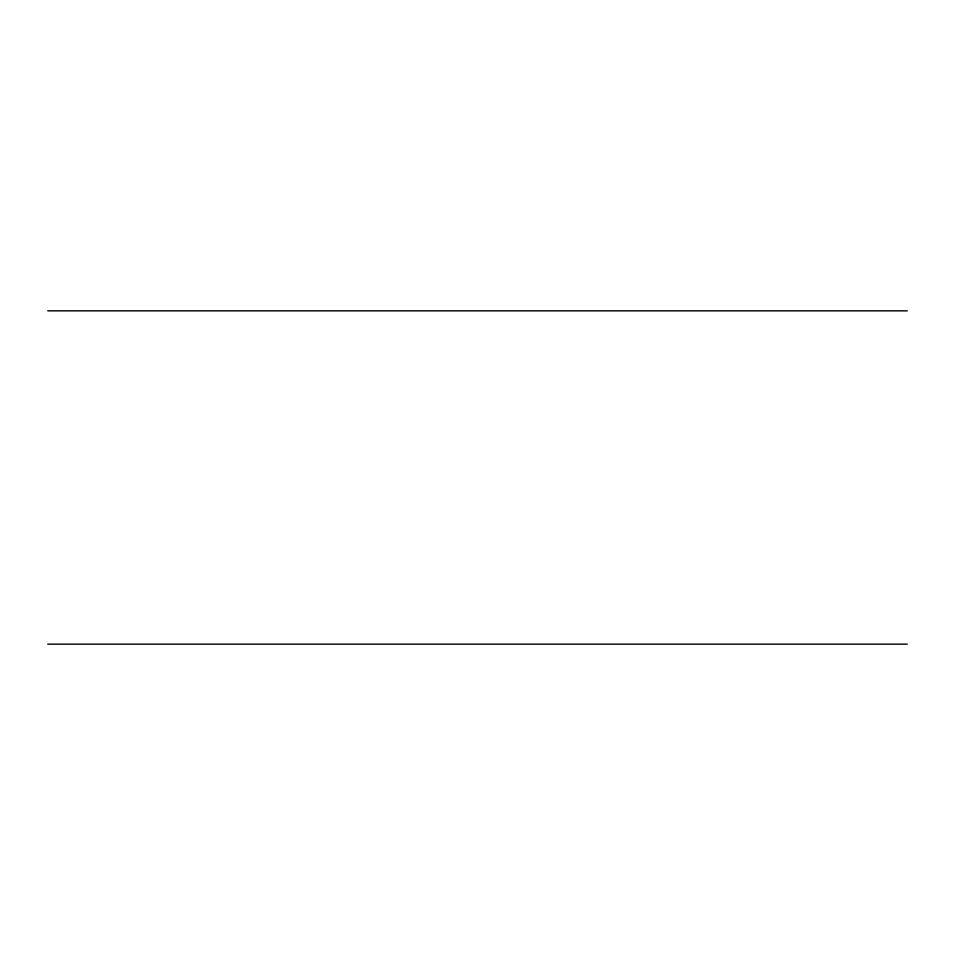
<?xml version="1.0" encoding="UTF-8"?>
<svg xmlns="http://www.w3.org/2000/svg" width="955" height="955" viewBox="0 0 955 955"><rect width="100%" height="100%" fill="white"/><g stroke="black" fill="none" stroke-linecap="round" stroke-linejoin="round"><path stroke-width="1.43" d="M47.75 310.841L907.25 310.841M47.75 644.159L907.25 644.159"/></g></svg>
